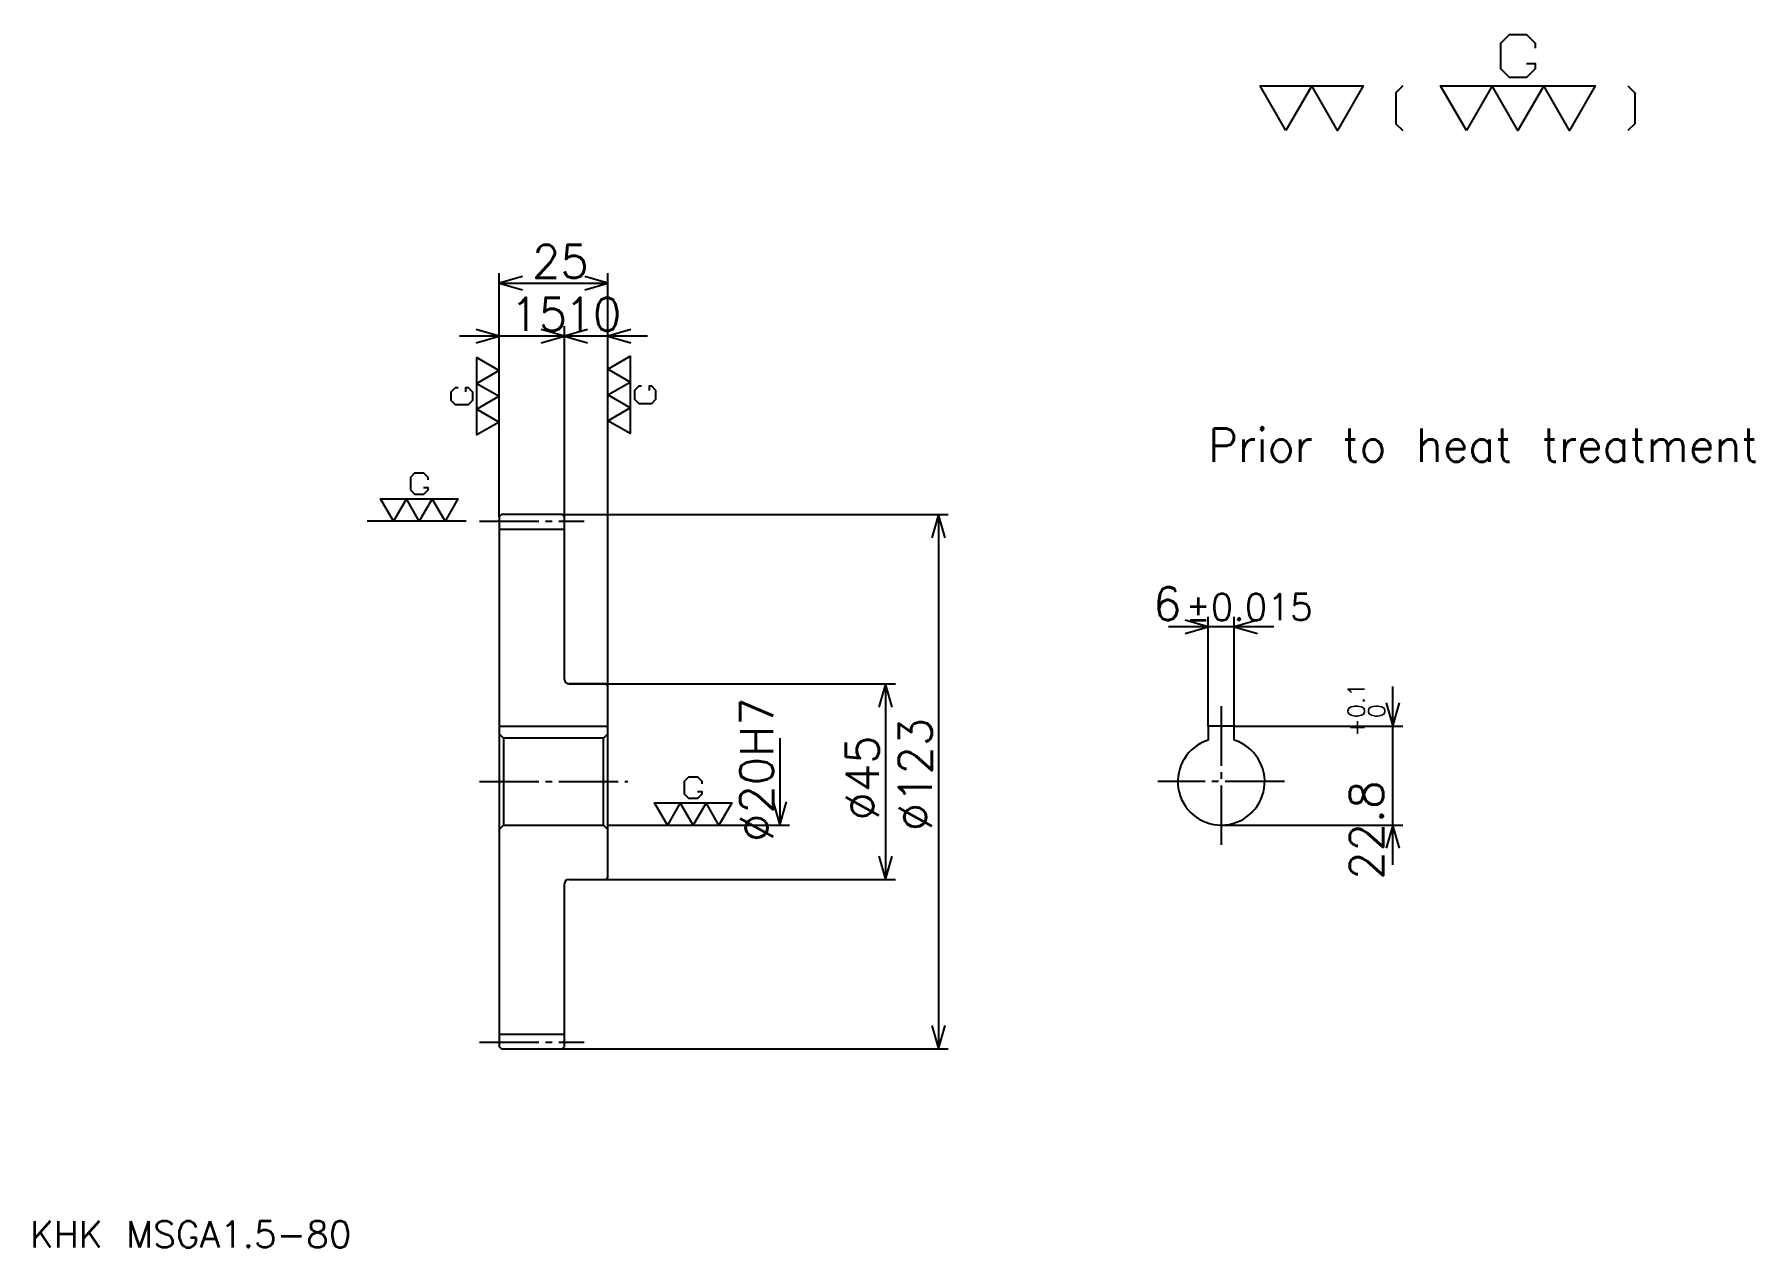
# Model space of a CAD drawing. Extents: x 16 to 412, y 17 to 296.
import ezdxf

# ---------------------------------------------------------------- set-up
doc = ezdxf.new("R2010")
doc.units = 0
doc.linetypes.add('DASHDOT', pattern=[18.260869, 13.695652, -1.521739, 1.521739, -1.521739])
doc.layers.get('0').update_dxf_attribs({"linetype": 'CONTINUOUS'})
doc.layers.add('DASHDOT', color=6, linetype='DASHDOT')
doc.styles.add('KANJI', font='TXT', dxfattribs={"bigfont": 'BIGFONT'})

msp = doc.modelspace()

# ---------------------------------------------------------------- linework, layer by layer
at = {"color": 5}
for p, q in [((123.260864, 185.521744), (123.260864, 241.065216)), ((123.260864, 238.782608), (148.260864, 238.782608)), ((148.260864, 185.521744), (148.260864, 241.065216)), ((147.391296, 226.608704), (114.130432, 226.608704)), ((157.391296, 226.608704), (129.130432, 226.608704)), ((138.260864, 185.521744), (138.260864, 228.891312)), ((123.260864, 185.021744), (123.260864, 185.521744)), ((137.760864, 185.521744), (148.260864, 185.521744)), ((138.260864, 185.021744), (138.260864, 185.521744)), ((148.260864, 185.521744), (226.630432, 185.521744)), ((148.260864, 146.021744), (148.260864, 185.521744)), ((224.347824, 185.521744), (224.347824, 62.521744)), ((301.586945, 159.647827), (277.32608, 159.647827)), ((286.456512, 136.821747), (286.456512, 161.930435)), ((292.456512, 136.821747), (292.456512, 161.930435)), ((139.260864, 146.521744), (148.260864, 146.521744)), ((148.260864, 146.521744), (214.456512, 146.521744)), ((212.173904, 146.521744), (212.173904, 101.521744)), ((328.978271, 104.891312), (328.978271, 145.952179)), ((292.456512, 136.821747), (331.260864, 136.821747)), ((187.82608, 134.021744), (187.82608, 114.021744)), ((148.260864, 114.021744), (190.108688, 114.021744)), ((289.456512, 114.021744), (331.260864, 114.021744)), ((139.260864, 101.521744), (148.260864, 101.521744)), ((148.260864, 101.521744), (214.456512, 101.521744)), ((137.760864, 62.521744), (148.260864, 62.521744)), ((148.260864, 62.521744), (226.630432, 62.521744))]:
    msp.add_line(p, q, dxfattribs=at)
at = {"color": 7}
msp.add_line((115.652168, 184.021744), (92.82608, 184.021744), dxfattribs=at)
at = {"color": 4}
for p, q in [((123.260864, 182.146744), (138.260864, 182.146744)), ((123.260864, 136.821747), (148.260864, 136.821747)), ((147.260864, 134.021744), (148.260864, 135.021744)), ((124.260864, 134.021744), (124.260864, 114.021744)), ((147.260864, 114.021744), (148.260864, 113.021744)), ((123.260864, 65.896744), (138.260864, 65.896744))]:
    msp.add_line(p, q, dxfattribs=at)
at = {"color": 7}
for points in [[(359.739136, 289.343506), (361.717407, 289.343506), (361.717407, 288.156525), (359.739136, 286.178284), (355.782623, 286.178284), (353.804352, 288.156525), (353.804352, 294.091309), (355.782623, 296.06958), (359.739136, 296.06958), (361.717407, 294.091309), (361.717407, 292.904358)], [(304.347839, 273.913055), (298.413055, 284.200012), (322.152191, 284.200012), (316.217407, 273.913055), (310.282623, 284.200012), (304.347839, 273.913055)], [(331.252197, 284.200012), (329.669586, 282.617401), (329.669586, 275.495667), (331.252197, 273.913055)], [(345.891327, 273.913055), (339.956543, 284.200012), (375.565247, 284.200012), (369.630432, 273.913055), (363.695679, 284.200012), (357.760895, 273.913055), (351.826111, 284.200012), (345.891327, 273.913055)], [(383.082611, 284.200012), (384.665222, 282.617401), (384.665222, 275.495667), (383.082611, 273.913055)], [(148.260864, 219), (153.404343, 221.967407), (153.404343, 204.163055), (148.260864, 207.130432), (153.404343, 210.097839), (148.260864, 213.065216), (153.404343, 216.032623), (148.260864, 219)], [(123.260864, 206.82608), (118.117386, 203.858704), (118.117386, 221.66304), (123.260864, 218.695648), (118.117386, 215.728271), (123.260864, 212.760864), (118.117386, 209.793488), (123.260864, 206.82608)], [(115.545647, 213.75), (115.545647, 214.739136), (116.139122, 214.739136), (117.128258, 213.75), (117.128258, 211.771744), (116.139122, 210.782608), (113.171738, 210.782608), (112.182602, 211.771744), (112.182602, 213.75), (113.171738, 214.739136), (113.765213, 214.739136)], [(155.976074, 215.043488), (155.382599, 215.043488), (154.393478, 214.054352), (154.393478, 212.076096), (155.382599, 211.086975), (158.349991, 211.086975), (159.339127, 212.076096), (159.339127, 214.054352), (158.349991, 215.043488), (157.756516, 215.043488), (157.756516, 214.054352)], [(105.836952, 191.736969), (106.82608, 191.736969), (106.82608, 191.143494), (105.836952, 190.154358), (103.858688, 190.154358), (102.86956, 191.143494), (102.86956, 194.11087), (103.858688, 195.100006), (105.836952, 195.100006), (106.82608, 194.11087), (106.82608, 193.517395)], [(98.91304, 184.021744), (95.945648, 189.165222), (113.749992, 189.165222), (110.7826, 184.021744), (107.815216, 189.165222), (104.847824, 184.021744), (101.880432, 189.165222), (98.91304, 184.021744)], [(168.880432, 121.736961), (169.869568, 121.736961), (169.869568, 121.143486), (168.880432, 120.15435), (166.902161, 120.15435), (165.91304, 121.143486), (165.91304, 124.11087), (166.902161, 125.100006), (168.880432, 125.100006), (169.869568, 124.11087), (169.869568, 123.517395)], [(161.956512, 114.021744), (158.98912, 119.165222), (176.793472, 119.165222), (173.82608, 114.021744), (170.858688, 119.165222), (167.891296, 114.021744), (164.923904, 119.165222), (161.956512, 114.021744)]]:
    msp.add_lwpolyline(points, dxfattribs=at)
at = {"color": 5}
for points in [[(128.586945, 240.304352), (123.260864, 238.782608), (128.586945, 237.260864)], [(142.934784, 237.260864), (148.260864, 238.782608), (142.934784, 240.304352)], [(117.934776, 225.086975), (123.260864, 226.608704), (117.934776, 228.130432)], [(132.934784, 225.086975), (138.260864, 226.608704), (132.934784, 228.130432)], [(143.586945, 228.130432), (138.260864, 226.608704), (143.586945, 225.086975)], [(153.586945, 228.130432), (148.260864, 226.608704), (153.586945, 225.086975)], [(225.869568, 180.195648), (224.347824, 185.521744), (222.82608, 180.195648)], [(281.130432, 158.126099), (286.456512, 159.647827), (281.130432, 161.169571)], [(297.782593, 161.169571), (292.456512, 159.647827), (297.782593, 158.126099)], [(213.695648, 141.195648), (212.173904, 146.521744), (210.652161, 141.195648)], [(327.456512, 142.147827), (328.978271, 136.821747), (330.5, 142.147827)], [(186.304337, 119.347832), (187.82608, 114.021744), (189.347809, 119.347832)], [(330.5, 108.695656), (328.978271, 114.021744), (327.456512, 108.695656)], [(210.652161, 106.847832), (212.173904, 101.521744), (213.695648, 106.847832)], [(222.82608, 67.847832), (224.347824, 62.521744), (225.869568, 67.847832)]]:
    msp.add_lwpolyline(points, dxfattribs=at)
at = {"color": 4}
for points in [[(138.260864, 147.521744), (138.260864, 185.021744), (137.760864, 185.521744), (123.760864, 185.521744), (123.260864, 185.021744), (123.260864, 113.021744)], [(139.260864, 101.521744), (147.760864, 101.521744), (148.260864, 102.021744), (148.260864, 146.021744), (147.760864, 146.521744), (139.260864, 146.521744)], [(123.260864, 113.021744), (124.260864, 114.021744), (147.260864, 114.021744), (147.260864, 134.021744), (124.260864, 134.021744), (123.260864, 135.021744)], [(292.456512, 133.561142), (292.456512, 136.821747), (286.456512, 136.821747), (286.456512, 133.561142)], [(123.260864, 113.021744), (123.260864, 63.021744), (123.760864, 62.521744), (137.760864, 62.521744), (138.260864, 63.021744), (138.260864, 100.521744)]]:
    msp.add_lwpolyline(points, dxfattribs=at)
for centre, radius, start, end in [((139.260864, 147.521744), 1, 180, 270), ((289.456512, 124.021744), 10, 107.45760275, 72.54239725), ((139.260864, 100.521744), 1, 90, 180)]:
    msp.add_arc(centre, radius, start, end, dxfattribs=at)
at = {"layer": 'DASHDOT', "color": 7}
for p, q in [((118.695648, 184.021744), (142.82608, 184.021744)), ((289.456512, 141.386963), (289.456512, 109.456528)), ((118.695648, 124.021744), (152.82608, 124.021744)), ((304.021729, 124.021744), (274.891296, 124.021744)), ((118.695648, 64.021744), (142.82608, 64.021744))]:
    msp.add_line(p, q, dxfattribs=at)

# ---------------------------------------------------------------- texts
at = {"color": 7, "style": 'KANJI'}
for s, height, p in [('25', 7.608696, (130.815216, 240)), ('15', 7.608696, (125.815208, 227.826096)), ('10', 7.608696, (138.315216, 227.826096)), ('Prior to heat treatment', 7.608696, (286.456512, 197.691315)), ('6', 7.608696, (273.750671, 161.169571)), ('%%p0.015', 6.086957, (281.282349, 161.169571)), ('KHK MSGA1.5-80', 6.086957, (15.217391, 16.73913))]:
    msp.add_text(s, height=height, dxfattribs=at).set_placement(p)
for s, height, p in [('0.1', 3.804348, (322.434784, 138.640945)), ('%%c20H7', 7.608696, (186.304337, 110.135872)), ('0', 3.804348, (327.152161, 138.640945)), ('%%c123', 7.608696, (222.82608, 112.608704)), ('+', 3.804348, (322.434784, 134.380066)), ('%%c45', 7.608696, (210.652161, 115.081528)), ('22.8', 7.608696, (326.695648, 101.446625))]:
    msp.add_text(s, height=height, rotation=90, dxfattribs=at).set_placement(p)

doc.saveas('drawing.dxf')
